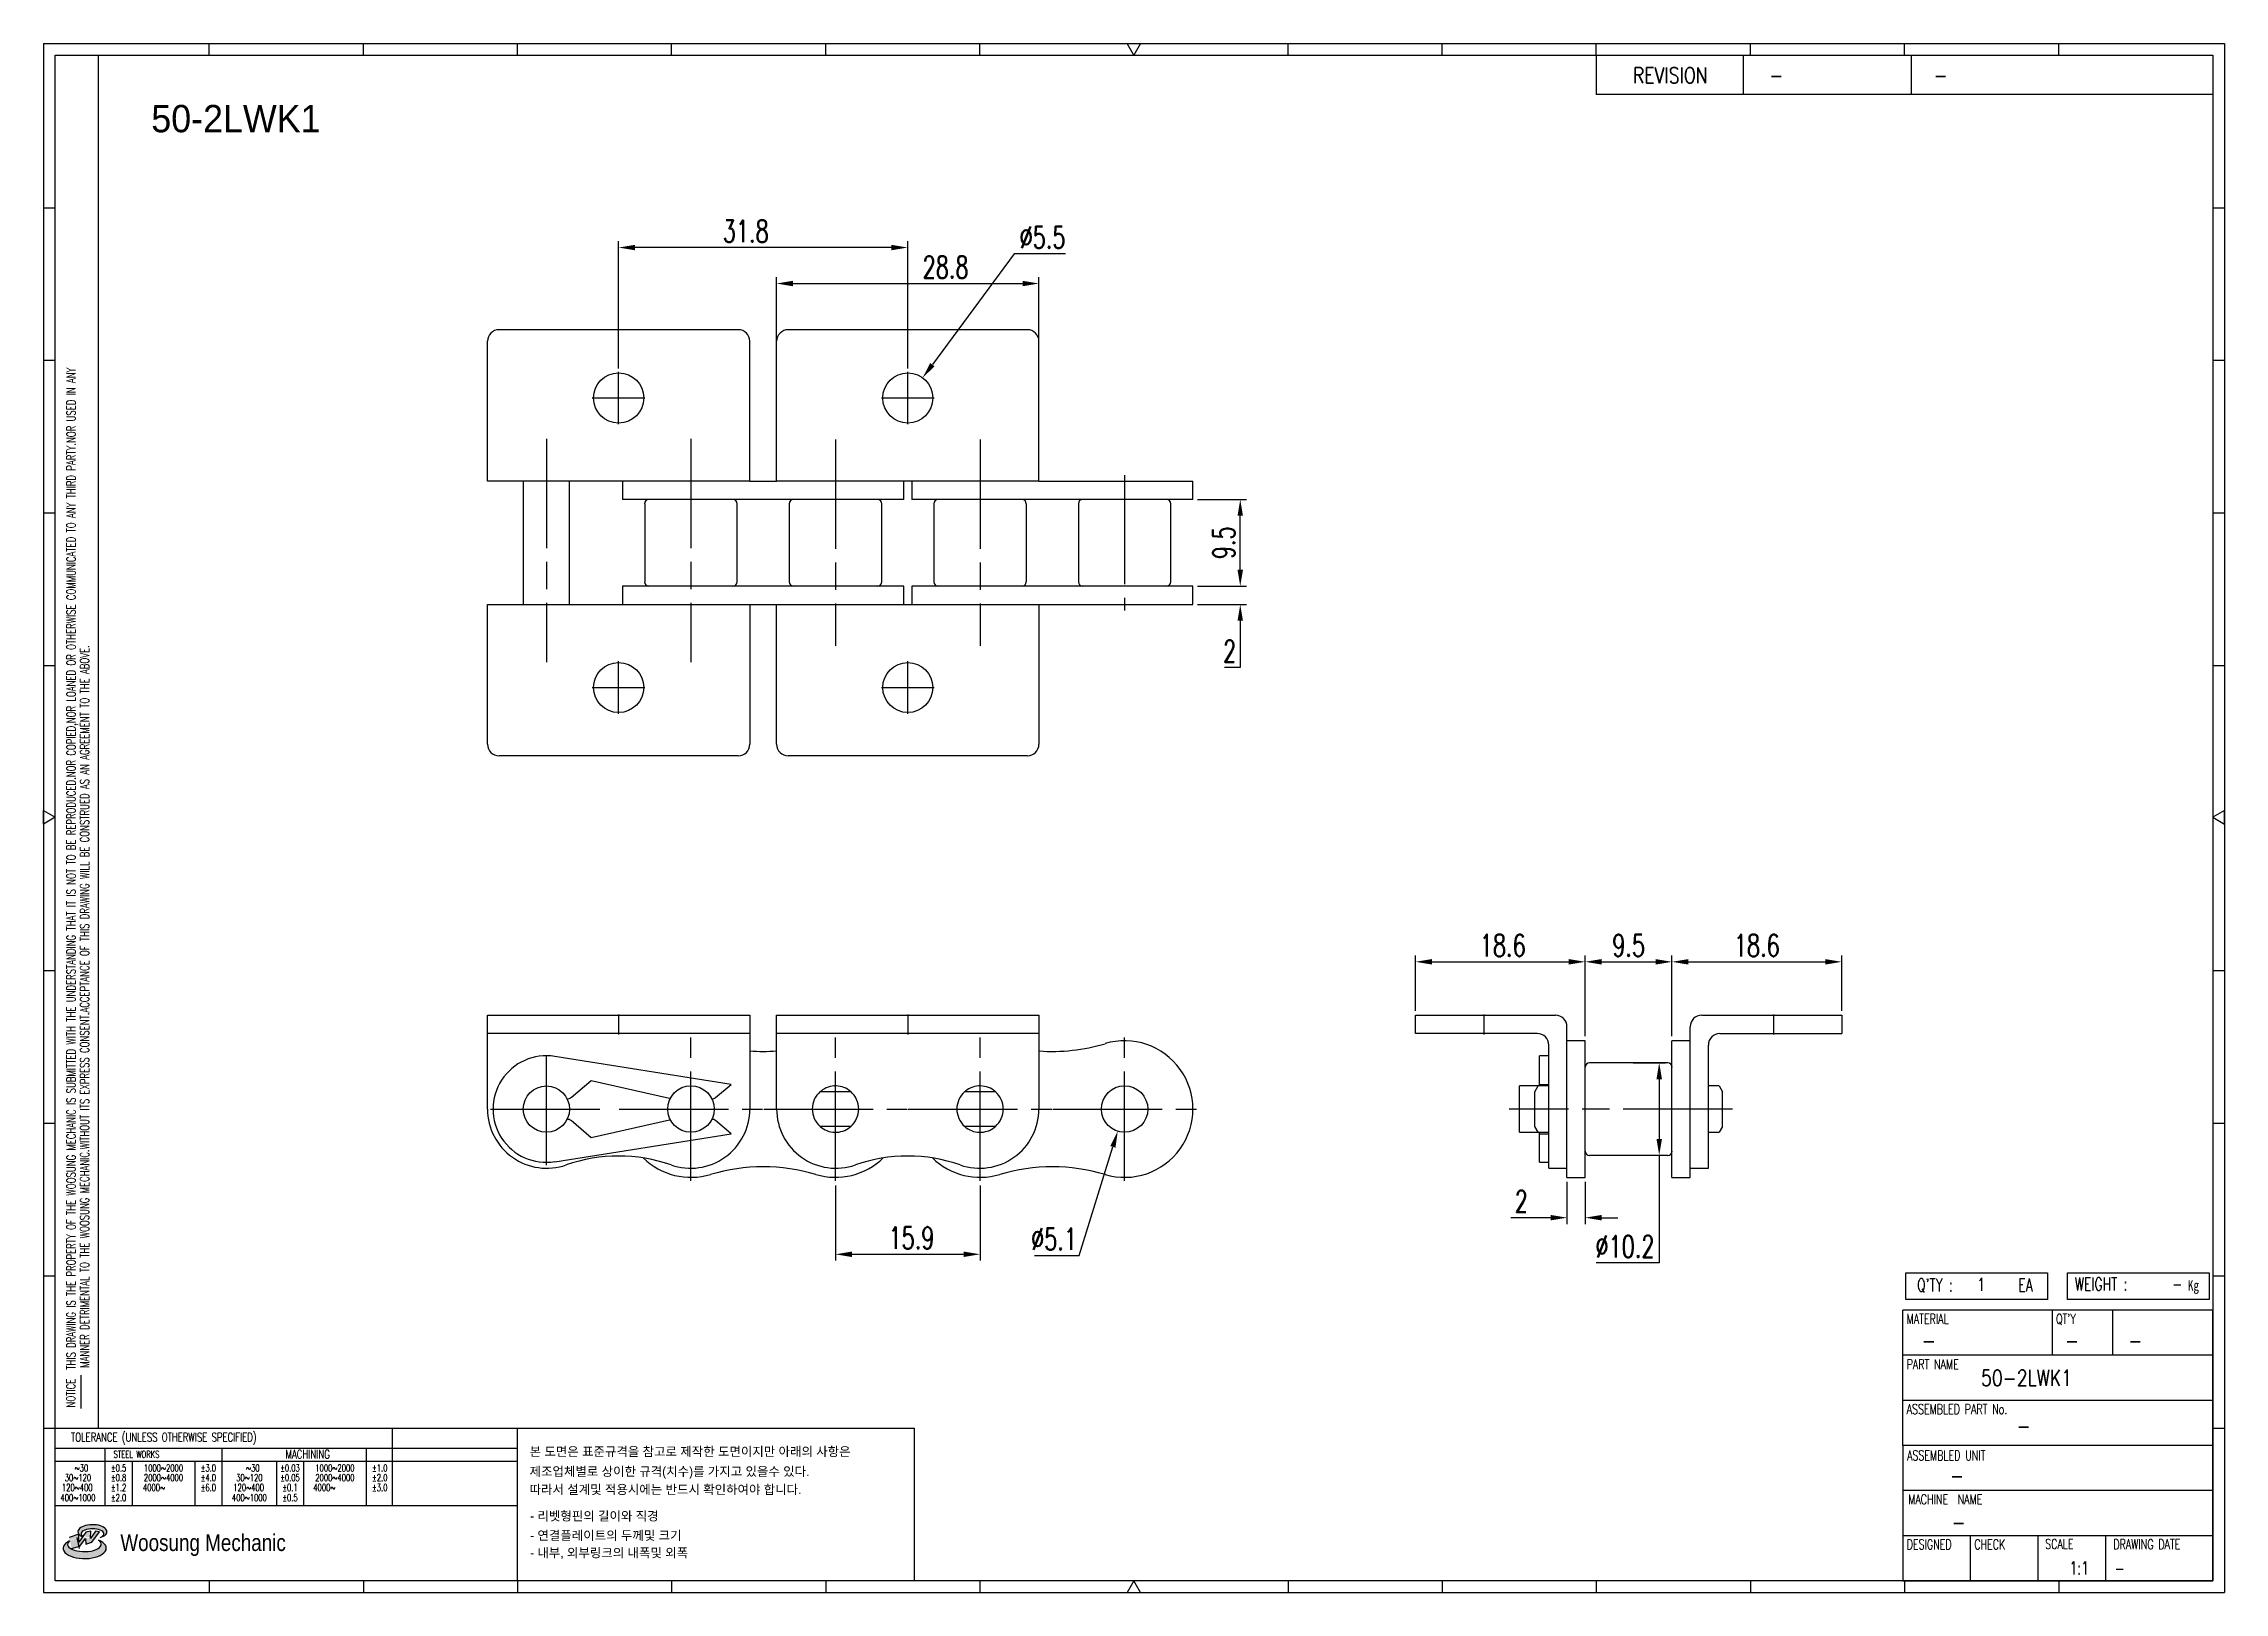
# Model space of a CAD drawing. Header units: millimetres. Extents: x 560 to 800, y 59 to 229.
import ezdxf
from ezdxf.enums import TextEntityAlignment as Align

# ---------------------------------------------------------------- set-up
doc = ezdxf.new("R2010")
doc.units = ezdxf.units.MM
doc.linetypes.add('AM_ISO08W050', pattern=[18, 12, -1.5, 3, -1.5])
doc.layers.get('Defpoints').update_dxf_attribs({"color": 80})
doc.layers.add('CL1', color=140, linetype='AM_ISO08W050', lineweight=25)
for name, color, linetype in [('S-DIM', 7, 'Continuous'), ('TITLE', 7, 'Continuous'), ('도면레이아웃', 7, 'Continuous')]:
    doc.layers.add(name, color=color, linetype=linetype)
doc.styles.add('HAN', font='ROMANS.shx', dxfattribs={"width": 0.7, "bigfont": 'whgtxt.shx'})
doc.styles.add('HKD_ST2', font='romans.shx', dxfattribs={"width": 0.7, "height": 4, "bigfont": '@extfont2.shx'})
doc.styles.add('HSG', font='SIMPLEX.shx', dxfattribs={"width": 0.7, "bigfont": 'HSG.shx'})
doc.styles.add('MtXpl_', font='Gulim.ttf')
doc.styles.add('SLDTEXTSTYLE4', font='arial.ttf', dxfattribs={"width": 0.8})
doc.dimstyles.new('AP1', dxfattribs={"dimtxt": 2.4, "dimasz": 1.8, "dimexe": 0.7, "dimexo": 0.5, "dimgap": 0.6, "dimtad": 1, "dimtoh": 1, "dimdec": 1, "dimrnd": 0.01, "dimzin": 9, "dimdsep": 46, "dimtxsty": 'HSG', "dimcen": 0, "dimclrd": 251, "dimclre": 251, "dimclrt": 60, "dimazin": 2, "dimtp": 1, "dimtm": 1, "dimtfac": 0.5, "dimtdec": 1, "dimtofl": 0, "dimtmove": 0, "dimatfit": 3, "dimfxl": 0, "dimtvp": 1, "dimtolj": 2, "dimlwd": -1, "dimlwe": -1, "dimarcsym": 0})

# ---------------------------------------------------------------- blocks, each defined once
blk = doc.blocks.new('MAST')
at = {"layer": '도면레이아웃'}
h = blk.add_hatch(color=10, dxfattribs=at)
h.paths.add_polyline_path([(1.544, 35.177), (1.554, 34.966), (1.779, 35.034), (2.054, 35.422), (1.908, 35.446), (1.728, 35.167), (1.741, 35.439), (1.547, 35.405), (1.292, 35.041), (1.295, 35.33), (0.943, 35.208), (1.03, 34.8), (1.336, 34.885)])
edge = h.paths.add_edge_path()
edge.add_ellipse((1.795, 35.421), major_axis=(-0.53, 0), ratio=0.487785, start_angle=122.36065, end_angle=403.39574)
edge.add_line((1.411, 35.244), (1.419, 35.261))
edge.add_ellipse((1.798, 35.344), major_axis=(-0.423, 0), ratio=0.444396, start_angle=131.58977, end_angle=386.19408, ccw=False)
edge = h.paths.add_edge_path()
edge.add_ellipse((1.512, 34.815), major_axis=(-0.793, 0), ratio=0.480113, start_angle=314.67633, end_angle=590.85213)
edge.add_ellipse((1.501, 34.958), major_axis=(-0.62, 0), ratio=0.43311, start_angle=331.7024, end_angle=574.42495, ccw=False)
at = {"color": 140}
for p, q in [((0, 90.118), (80.15, 90.118)), ((0, 90.118), (0, 33.191)), ((80.15, 90.118), (80.15, 33.191)), ((57.068, 89.693), (57.068, 88.246)), ((62.47, 89.693), (62.47, 88.246)), ((68.635, 89.693), (68.635, 88.246)), ((79.725, 88.246), (57.068, 88.246)), ((68.449, 43.961), (68.449, 44.936)), ((68.449, 44.936), (73.654, 44.936)), ((73.654, 44.936), (73.654, 43.961)), ((74.39, 43.961), (74.39, 44.936)), ((74.39, 44.936), (79.595, 44.936)), ((79.595, 44.936), (79.595, 43.961)), ((68.336, 38.59), (68.336, 43.563)), ((79.725, 43.563), (68.336, 43.563)), ((73.654, 43.961), (68.449, 43.961)), ((73.827, 43.563), (73.827, 41.905)), ((79.595, 43.961), (74.39, 43.961)), ((76.037, 43.563), (76.037, 41.905)), ((79.725, 38.59), (79.725, 43.563)), ((79.725, 41.905), (68.336, 41.905)), ((79.725, 40.248), (68.336, 40.248)), ((68.336, 38.59), (68.336, 33.616)), ((79.725, 38.59), (68.336, 38.59)), ((79.725, 33.616), (79.725, 38.59)), ((79.725, 36.932), (68.336, 36.932)), ((79.725, 35.274), (68.336, 35.274)), ((70.822, 33.616), (70.822, 35.274)), ((73.309, 33.616), (73.309, 35.274)), ((75.796, 33.616), (75.796, 35.274)), ((0, 33.191), (80.15, 33.191)), ((68.336, 33.616), (79.725, 33.616))]:
    blk.add_line(p, q, dxfattribs=at)
for p, q in [((6.089, 89.693), (6.089, 90.118)), ((11.753, 89.693), (11.753, 90.118)), ((17.418, 89.693), (17.418, 90.118)), ((23.082, 89.693), (23.082, 90.118)), ((28.746, 89.693), (28.746, 90.118)), ((34.411, 89.693), (34.411, 90.118)), ((45.739, 89.693), (45.739, 90.118)), ((51.404, 89.693), (51.404, 90.118)), ((57.068, 89.693), (57.068, 90.118)), ((62.732, 89.693), (62.732, 90.118)), ((68.397, 89.693), (68.397, 90.118)), ((74.061, 89.693), (74.061, 90.118)), ((0, 84.085), (0.425, 84.085)), ((79.725, 84.085), (80.15, 84.085)), ((0, 78.478), (0.425, 78.478)), ((79.725, 78.478), (80.15, 78.478)), ((0, 72.87), (0.425, 72.87)), ((79.725, 72.87), (80.15, 72.87)), ((0, 67.262), (0.425, 67.262)), ((79.725, 67.262), (80.15, 67.262)), ((0, 56.047), (0.425, 56.047)), ((79.725, 56.047), (80.15, 56.047)), ((0, 50.439), (0.425, 50.439)), ((79.725, 50.439), (80.15, 50.439)), ((0, 44.832), (0.425, 44.832)), ((79.725, 44.832), (80.15, 44.832)), ((1.377, 39.947), (1.377, 41.174)), ((0, 39.224), (0.425, 39.224)), ((79.725, 39.224), (80.15, 39.224)), ((6.089, 33.616), (6.089, 33.191)), ((11.753, 33.616), (11.753, 33.191)), ((17.418, 33.616), (17.418, 33.191)), ((23.082, 33.616), (23.082, 33.191)), ((28.746, 33.616), (28.746, 33.191)), ((34.411, 33.616), (34.411, 33.191)), ((45.739, 33.616), (45.739, 33.191)), ((51.404, 33.616), (51.404, 33.191)), ((57.068, 33.616), (57.068, 33.191)), ((62.732, 33.616), (62.732, 33.191)), ((68.397, 33.616), (68.397, 33.191)), ((74.061, 33.616), (74.061, 33.191))]:
    blk.add_line(p, q)
at = {"color": 2}
for p, q in [((2.017, 39.224), (2.017, 89.693)), ((0.425, 39.224), (17.418, 39.224)), ((0.425, 38.487), (17.418, 38.487)), ((2.257, 38.487), (2.257, 36.382)), ((6.557, 38.5), (6.557, 36.382)), ((11.857, 38.487), (11.857, 36.382)), ((12.816, 39.224), (12.816, 36.382)), ((17.418, 33.616), (17.418, 39.224)), ((0.425, 38.012), (17.418, 38.012)), ((3.257, 38.012), (3.257, 36.382)), ((5.557, 38.012), (5.557, 36.382)), ((8.557, 38.012), (8.557, 36.382)), ((9.557, 38.026), (9.557, 36.382)), ((0.425, 36.382), (17.418, 36.382))]:
    blk.add_line(p, q, dxfattribs=at)
for points in [[(40.075, 89.693), (39.83, 90.118), (40.32, 90.118)], [(0.425, 61.679), (0, 61.433), (0, 61.924)], [(79.725, 61.679), (80.15, 61.433), (80.15, 61.924)], [(40.075, 33.616), (39.83, 33.191), (40.32, 33.191)]]:
    blk.add_lwpolyline(points, close=True)
at = {"color": 140}
blk.add_lwpolyline([(0.425, 89.693), (79.725, 89.693), (79.725, 33.616), (0.425, 33.616)], close=True, dxfattribs=at)
at = {"layer": '도면레이아웃'}
for p, q in [((1.295, 35.33), (0.943, 35.208)), ((1.547, 35.405), (1.292, 35.041)), ((1.292, 35.041), (1.295, 35.33)), ((1.741, 35.439), (1.547, 35.405)), ((1.908, 35.446), (1.728, 35.167)), ((1.728, 35.167), (1.741, 35.439)), ((1.779, 35.034), (2.054, 35.422)), ((2.054, 35.422), (1.908, 35.446)), ((1.03, 34.8), (1.336, 34.885)), ((1.224, 35.208), (1.311, 34.8)), ((1.224, 35.208), (1.224, 35.208)), ((1.336, 34.885), (1.544, 35.177)), ((1.419, 35.261), (1.411, 35.244)), ((1.544, 35.177), (1.554, 34.966)), ((1.554, 34.966), (1.779, 35.034))]:
    blk.add_line(p, q, dxfattribs=at)
for centre, major_axis, ratio, start_param, end_param in [((1.795, 35.421), (-0.53, 0), 0.487785, 2.135596, 7.040584), ((1.798, 35.344), (-0.423, 0), 0.444396, 2.296675, 6.740358), ((1.512, 34.815), (-0.793, 0), 0.480113, 5.492138, 10.312315), ((1.501, 34.958), (-0.62, 0), 0.43311, 5.789299, 10.025607)]:
    blk.add_ellipse(centre, major_axis=major_axis, ratio=ratio, start_param=start_param, end_param=end_param, dxfattribs=at)
for s, height, style, width, p in [('REVISION', 0.5806, 'HAN', 0.8, (58.415, 88.664)), ('-', 0.581, 'HAN', 0.8, (63.426, 88.664)), ('-', 0.581, 'HAN', 0.8, (69.468, 88.664)), ("Q'TY : ", 0.4746, 'HKD_ST2', 0.7, (68.857, 44.253)), ('1', 0.475, 'HKD_ST2', 0.7, (71.071, 44.275)), ('EA', 0.4746, 'HKD_ST2', 0.7, (72.578, 44.253)), ('WEIGHT : ', 0.4746, 'HKD_ST2', 0.7, (74.65, 44.286)), ('-', 0.581, 'HAN', 0.8, (69.029, 42.157)), ('-', 0.581, 'HAN', 0.8, (74.289, 42.157)), ('-', 0.581, 'HAN', 0.8, (76.623, 42.157)), ('-', 0.581, 'HAN', 0.8, (72.515, 39.013)), ('-', 0.581, 'HAN', 0.8, (70.067, 37.189)), ('-', 0.581, 'HAN', 0.8, (70.126, 35.48)), ('1:1', 0.4746, 'HKD_ST2', 0.7, (74.458, 33.848)), ('-', 0.475, 'HKD_ST2', 0.7, (76.112, 33.837))]:
    blk.add_text(s, height=height, dxfattribs=dict(style=style, width=width)).set_placement(p)
at = {"color": 6, "style": 'HKD_ST2', "width": 0.7}
for s, p in [(' THIS DRAWING IS THE PROPERTY OF THE WOOSUNG MECHANIC IS SUBMITTED WITH THE UNDERSTANDING THAT IT IS NOT TO BE REPRODUCED.NOR COPIED,NOR LOANED OR OTHERWISE COMMUNICATED TO ANY THIRD PARTY.NOR USED IN ANY', (1.173, 41.217)), ('MANNER DETRIMENTAL TO THE WOOSUNG MECHANIC.WITHOUT ITS EXPRESS CONSENT.ACCEPTANCE OF THIS DRAWING WILL BE CONSTRUED AS AN AGREEMENT TO THE ABOVE.', (1.672, 41.447))]:
    blk.add_text(s, height=0.326266, rotation=90, dxfattribs=at).set_placement(p)
at = {"style": 'HKD_ST2', "width": 0.7}
blk.add_text('-', height=0.475, dxfattribs=at).set_placement((78.613, 44.286), align=Align.RIGHT)
at = {"color": 254, "style": 'HKD_ST2', "width": 0.7}
for s, height, p in [('MATERIAL', 0.3651, (68.474, 43.425)), ("QT'Y", 0.3651, (73.965, 43.425)), ('PART NAME', 0.3651, (68.474, 41.756)), ('ASSEMBLED PART No.', 0.36511, (68.474, 40.109)), ('ASSEMBLED UNIT', 0.36511, (68.49, 38.408)), ('MACHINE  NAME', 0.36511, (68.532, 36.794)), ('DESIGNED', 0.3651, (68.474, 35.136)), ('CHECK', 0.3651, (70.961, 35.136)), ('SCALE', 0.3651, (73.566, 35.153)), ('DRAWING DATE', 0.36511, (76.071, 35.141))]:
    blk.add_text(s, height=height, dxfattribs=at).set_placement(p, align=Align.TOP_LEFT)
at = {"style": 'HKD_ST2', "width": 0.7}
blk.add_text('NOTICE', height=0.3263, rotation=90, dxfattribs=at).set_placement((1.163, 39.988))
blk.add_text('TOLERANCE (UNLESS OTHERWISE SPECIFIED)', height=0.32627, dxfattribs=at).set_placement((4.417, 38.896), align=Align.MIDDLE_CENTER)
at = {"color": 4, "style": 'HKD_ST2', "width": 0.7}
for s, height, p in [('%%12630', 0.261, (1.389, 37.762)), ('1000%%1262000', 0.26101, (4.407, 37.762)), ('%%12630', 0.261, (7.689, 37.762)), ('1000%%1262000', 0.26101, (10.707, 37.762)), ('120%%126400', 0.26101, (1.237, 37.045)), ('30%%126120', 0.261, (1.263, 37.411)), ('4000%%126', 0.261, (4.061, 37.045)), ('2000%%1264000', 0.26101, (4.407, 37.411)), ('120%%126400', 0.26101, (7.537, 37.045)), ('30%%126120', 0.261, (7.563, 37.411)), ('4000%%126', 0.261, (10.321, 37.045)), ('2000%%1264000', 0.26101, (10.707, 37.411)), ('400%%1261000', 0.26101, (1.263, 36.67)), ('400%%1261000', 0.26101, (7.563, 36.67))]:
    blk.add_text(s, height=height, dxfattribs=at).set_placement(p, align=Align.MIDDLE_CENTER)
for s, height, p in [('%%P0.5', 0.261, (2.757, 37.762)), ('STEEL WORKS', 0.26101, (3.416, 38.268)), ('%%P3.0', 0.261, (6.057, 37.762)), ('%%P0.03', 0.261, (9.057, 37.762)), ('MACHINING', 0.3263, (9.707, 38.27)), ('%%P1.0', 0.261, (12.357, 37.762)), ('%%P0.8', 0.261, (2.757, 37.411)), ('%%P1.2', 0.261, (2.757, 37.045)), ('%%P4.0', 0.261, (6.057, 37.411)), ('%%P6.0', 0.261, (6.057, 37.045)), ('%%P0.05', 0.261, (9.057, 37.411)), ('%%P0.1', 0.261, (9.057, 37.045)), ('%%P2.0', 0.261, (12.357, 37.411)), ('%%P3.0', 0.261, (12.357, 37.045)), ('%%P2.0', 0.261, (2.757, 36.67)), ('%%P0.5', 0.261, (9.057, 36.67))]:
    blk.add_text(s, height=height, dxfattribs=at).set_placement(p, align=Align.MIDDLE)
at = {"color": 1, "style": 'SLDTEXTSTYLE4', "width": 0.8}
blk.add_text('Woosung Mechanic', height=0.61957, dxfattribs=at).set_placement((2.822, 34.711))
at = {"layer": 'TITLE', "width": 0.8}
blk.add_text('Kg', height=0.3789, dxfattribs=at).set_placement((78.807, 44.286))
blk = doc.blocks.new('*D2')
at = {"layer": 'Defpoints', "color": 0, "transparency": 16777216}
for p in [(686.5, 169.26), (691.7, 169.26), (686.5, 167.26)]:
    blk.add_point(p, dxfattribs=at)
at = {"layer": 'S-DIM', "color": 251, "linetype": 'ByBlock', "transparency": 16777216}
for p, q in [((691.7, 171.06), (691.7, 172.86)), ((687, 169.26), (692.4, 169.26)), ((687, 167.26), (692.4, 167.26)), ((691.7, 165.46), (691.7, 160.33)), ((691.7, 160.33), (689.98, 160.33))]:
    blk.add_line(p, q, dxfattribs=at)
at = {"layer": 'S-DIM', "color": 251, "transparency": 16777216}
for points in [[(691.4, 171.06), (692, 171.06), (691.7, 169.26)], [(691.4, 165.46), (692, 165.46), (691.7, 167.26)]]:
    blk.add_solid(points, dxfattribs=at)
at = {"layer": 'S-DIM', "color": 60, "transparency": 16777216, "insert": (690.54, 162.13), "char_height": 2.4, "attachment_point": 5, "style": 'HSG'}
blk.add_mtext('\\A2;2', dxfattribs=at)
blk = doc.blocks.new('*D3')
at = {"layer": 'Defpoints', "color": 0, "transparency": 16777216}
for p in [(686.5, 178.79), (691.7, 178.79), (686.5, 169.26)]:
    blk.add_point(p, dxfattribs=at)
at = {"layer": 'S-DIM', "color": 251, "linetype": 'ByBlock', "transparency": 16777216}
for p, q in [((687, 178.79), (692.4, 178.79)), ((691.7, 171.06), (691.7, 176.99)), ((687, 169.26), (692.4, 169.26))]:
    blk.add_line(p, q, dxfattribs=at)
at = {"layer": 'S-DIM', "color": 251, "transparency": 16777216}
for points in [[(691.4, 176.99), (692, 176.99), (691.7, 178.79)], [(691.4, 171.06), (692, 171.06), (691.7, 169.26)]]:
    blk.add_solid(points, dxfattribs=at)
at = {"layer": 'S-DIM', "color": 60, "transparency": 16777216, "insert": (689.9, 174.03), "char_height": 2.4, "attachment_point": 5, "rotation": 90, "style": 'HSG'}
blk.add_mtext('\\A2;9.5', dxfattribs=at)
blk = doc.blocks.new('*D4')
at = {"layer": 'Defpoints', "color": 0, "transparency": 16777216}
for p in [(623.44, 206.45), (623.44, 192.68), (655.19, 192.68)]:
    blk.add_point(p, dxfattribs=at)
at = {"layer": 'S-DIM', "color": 251, "linetype": 'ByBlock', "transparency": 16777216}
for p, q in [((623.44, 193.18), (623.44, 207.15)), ((653.39, 206.45), (625.24, 206.45)), ((655.19, 193.18), (655.19, 207.15))]:
    blk.add_line(p, q, dxfattribs=at)
at = {"layer": 'S-DIM', "color": 251, "transparency": 16777216}
for points in [[(625.24, 206.75), (625.24, 206.15), (623.44, 206.45)], [(653.39, 206.75), (653.39, 206.15), (655.19, 206.45)]]:
    blk.add_solid(points, dxfattribs=at)
at = {"layer": 'S-DIM', "color": 60, "transparency": 16777216, "insert": (637.4, 208.25), "char_height": 2.4, "attachment_point": 5, "style": 'HSG'}
blk.add_mtext('\\A2;31.8', dxfattribs=at)
blk = doc.blocks.new('*D5')
at = {"layer": 'Defpoints', "color": 0, "transparency": 16777216}
for p in [(669.59, 202.5), (640.79, 195.21), (669.59, 195.21)]:
    blk.add_point(p, dxfattribs=at)
at = {"layer": 'S-DIM', "color": 251, "linetype": 'ByBlock', "transparency": 16777216}
for p, q in [((640.79, 195.71), (640.79, 203.2)), ((642.59, 202.5), (667.79, 202.5)), ((669.59, 195.71), (669.59, 203.2))]:
    blk.add_line(p, q, dxfattribs=at)
at = {"layer": 'S-DIM', "color": 251, "transparency": 16777216}
for points in [[(642.59, 202.8), (642.59, 202.2), (640.79, 202.5)], [(667.79, 202.8), (667.79, 202.2), (669.59, 202.5)]]:
    blk.add_solid(points, dxfattribs=at)
at = {"layer": 'S-DIM', "color": 60, "transparency": 16777216, "insert": (659.34, 204.3), "char_height": 2.4, "attachment_point": 5, "style": 'HSG'}
blk.add_mtext('\\A2;28.8', dxfattribs=at)
blk = doc.blocks.new('*D6')
at = {"layer": 'Defpoints', "color": 0, "transparency": 16777216}
for p in [(656.82, 192.14), (653.56, 187.72)]:
    blk.add_point(p, dxfattribs=at)
at = {"layer": 'S-DIM', "color": 251, "linetype": 'ByBlock', "transparency": 16777216}
for p, q in [((666.87, 205.77), (657.89, 193.59)), ((672.51, 205.77), (666.87, 205.77))]:
    blk.add_line(p, q, dxfattribs=at)
at = {"layer": 'S-DIM', "color": 251, "transparency": 16777216}
blk.add_solid([(657.65, 193.77), (658.13, 193.41), (656.82, 192.14)], dxfattribs=at)
at = {"layer": 'S-DIM', "color": 60, "transparency": 16777216, "insert": (669.99, 207.57), "char_height": 2.4, "attachment_point": 5, "style": 'HSG'}
blk.add_mtext('\\A2;∅5.5', dxfattribs=at)
blk = doc.blocks.new('*D7')
at = {"layer": 'Defpoints', "color": 0, "transparency": 16777216}
for p in [(647.25, 103.96), (663.13, 103.96), (663.13, 95.89)]:
    blk.add_point(p, dxfattribs=at)
at = {"layer": 'S-DIM', "color": 251, "linetype": 'ByBlock', "transparency": 16777216}
for p, q in [((647.25, 103.46), (647.25, 95.19)), ((663.13, 103.46), (663.13, 95.19)), ((649.05, 95.89), (661.33, 95.89))]:
    blk.add_line(p, q, dxfattribs=at)
at = {"layer": 'S-DIM', "color": 251, "transparency": 16777216}
for points in [[(649.05, 96.19), (649.05, 95.59), (647.25, 95.89)], [(661.33, 96.19), (661.33, 95.59), (663.13, 95.89)]]:
    blk.add_solid(points, dxfattribs=at)
at = {"layer": 'S-DIM', "color": 60, "transparency": 16777216, "insert": (655.6, 97.69), "char_height": 2.4, "attachment_point": 5, "style": 'HSG'}
blk.add_mtext('\\A2;15.9', dxfattribs=at)
blk = doc.blocks.new('*D8')
at = {"layer": 'Defpoints', "color": 0, "transparency": 16777216}
for p in [(679.76, 114.27), (678.25, 109.41)]:
    blk.add_point(p, dxfattribs=at)
at = {"layer": 'S-DIM', "color": 251, "linetype": 'ByBlock', "transparency": 16777216}
for p, q in [((674.01, 95.77), (677.71, 107.69)), ((669.09, 95.77), (674.01, 95.77))]:
    blk.add_line(p, q, dxfattribs=at)
at = {"layer": 'S-DIM', "color": 251, "transparency": 16777216}
blk.add_solid([(677.43, 107.78), (678, 107.6), (678.25, 109.41)], dxfattribs=at)
at = {"layer": 'S-DIM', "color": 60, "transparency": 16777216, "insert": (671.25, 97.57), "char_height": 2.4, "attachment_point": 5, "style": 'HSG'}
blk.add_mtext('\\A2;∅5.1', dxfattribs=at)
blk = doc.blocks.new('*D9')
at = {"layer": 'Defpoints', "color": 0, "transparency": 16777216}
for p in [(729.58, 128.01), (710.95, 122.14), (729.58, 119.34)]:
    blk.add_point(p, dxfattribs=at)
at = {"layer": 'S-DIM', "color": 251, "linetype": 'ByBlock', "transparency": 16777216}
for p, q in [((710.95, 122.64), (710.95, 128.71)), ((712.75, 128.01), (727.78, 128.01)), ((729.58, 119.84), (729.58, 128.71))]:
    blk.add_line(p, q, dxfattribs=at)
at = {"layer": 'S-DIM', "color": 251, "transparency": 16777216}
for points in [[(712.75, 128.31), (712.75, 127.71), (710.95, 128.01)], [(727.78, 128.31), (727.78, 127.71), (729.58, 128.01)]]:
    blk.add_solid(points, dxfattribs=at)
at = {"layer": 'S-DIM', "color": 60, "transparency": 16777216, "insert": (720.52, 129.81), "char_height": 2.4, "attachment_point": 5, "style": 'HSG'}
blk.add_mtext('\\A2;18.6', dxfattribs=at)
blk = doc.blocks.new('*D10')
at = {"layer": 'Defpoints', "color": 0, "transparency": 16777216}
for p in [(739.11, 128.01), (729.58, 119.34), (739.11, 119.34)]:
    blk.add_point(p, dxfattribs=at)
at = {"layer": 'S-DIM', "color": 251, "linetype": 'ByBlock', "transparency": 16777216}
for p, q in [((729.58, 119.84), (729.58, 128.71)), ((731.38, 128.01), (737.31, 128.01)), ((739.11, 119.84), (739.11, 128.71))]:
    blk.add_line(p, q, dxfattribs=at)
at = {"layer": 'S-DIM', "color": 251, "transparency": 16777216}
for points in [[(731.38, 128.31), (731.38, 127.71), (729.58, 128.01)], [(737.31, 128.31), (737.31, 127.71), (739.11, 128.01)]]:
    blk.add_solid(points, dxfattribs=at)
at = {"layer": 'S-DIM', "color": 60, "transparency": 16777216, "insert": (734.35, 129.81), "char_height": 2.4, "attachment_point": 5, "style": 'HSG'}
blk.add_mtext('\\A2;9.5', dxfattribs=at)
blk = doc.blocks.new('*D11')
at = {"layer": 'Defpoints', "color": 0, "transparency": 16777216}
for p in [(757.75, 128.01), (757.75, 122.14), (739.11, 119.34)]:
    blk.add_point(p, dxfattribs=at)
at = {"layer": 'S-DIM', "color": 251, "linetype": 'ByBlock', "transparency": 16777216}
for p, q in [((739.11, 119.84), (739.11, 128.71)), ((740.91, 128.01), (755.95, 128.01)), ((757.75, 122.64), (757.75, 128.71))]:
    blk.add_line(p, q, dxfattribs=at)
at = {"layer": 'S-DIM', "color": 251, "transparency": 16777216}
for points in [[(740.91, 128.31), (740.91, 127.71), (739.11, 128.01)], [(755.95, 128.31), (755.95, 127.71), (757.75, 128.01)]]:
    blk.add_solid(points, dxfattribs=at)
at = {"layer": 'S-DIM', "color": 60, "transparency": 16777216, "insert": (748.43, 129.81), "char_height": 2.4, "attachment_point": 5, "style": 'HSG'}
blk.add_mtext('\\A2;18.6', dxfattribs=at)
blk = doc.blocks.new('*D12')
at = {"layer": 'Defpoints', "color": 0, "transparency": 16777216}
for p in [(727.58, 104.34), (729.58, 104.34), (729.58, 99.91)]:
    blk.add_point(p, dxfattribs=at)
at = {"layer": 'S-DIM', "color": 251, "linetype": 'ByBlock', "transparency": 16777216}
for p, q in [((727.58, 103.84), (727.58, 99.21)), ((729.58, 103.84), (729.58, 99.21)), ((725.78, 99.91), (721.41, 99.91)), ((731.38, 99.91), (733.18, 99.91))]:
    blk.add_line(p, q, dxfattribs=at)
at = {"layer": 'S-DIM', "color": 251, "transparency": 16777216}
for points in [[(725.78, 100.21), (725.78, 99.61), (727.58, 99.91)], [(731.38, 100.21), (731.38, 99.61), (729.58, 99.91)]]:
    blk.add_solid(points, dxfattribs=at)
at = {"layer": 'S-DIM', "color": 60, "transparency": 16777216, "insert": (722.57, 101.71), "char_height": 2.4, "attachment_point": 5, "style": 'HSG'}
blk.add_mtext('\\A2;2', dxfattribs=at)
blk = doc.blocks.new('*D13')
at = {"layer": 'Defpoints', "color": 0, "transparency": 16777216}
for p in [(734.35, 116.92), (734.35, 106.76), (737.71, 106.76)]:
    blk.add_point(p, dxfattribs=at)
at = {"layer": 'S-DIM', "color": 251, "linetype": 'ByBlock', "transparency": 16777216}
for p, q in [((734.85, 116.92), (738.41, 116.92)), ((737.71, 115.12), (737.71, 108.56)), ((734.85, 106.76), (738.41, 106.76)), ((737.71, 106.76), (737.71, 94.95)), ((737.71, 94.95), (730.79, 94.95))]:
    blk.add_line(p, q, dxfattribs=at)
at = {"layer": 'S-DIM', "color": 251, "transparency": 16777216}
for points in [[(737.41, 115.12), (738.01, 115.12), (737.71, 116.92)], [(737.41, 108.56), (738.01, 108.56), (737.71, 106.76)]]:
    blk.add_solid(points, dxfattribs=at)
at = {"layer": 'S-DIM', "color": 60, "transparency": 16777216, "insert": (733.95, 96.75), "char_height": 2.4, "attachment_point": 5, "style": 'HSG'}
blk.add_mtext('\\A2;%%c10.2', dxfattribs=at)

msp = doc.modelspace()

# ---------------------------------------------------------------- linework, layer by layer
for p, q in [((636.57, 197.43), (610.31, 197.43)), ((668.32, 197.43), (642.06, 197.43)), ((609.04, 180.79), (609.04, 196.16)), ((637.84, 180.79), (637.84, 196.16)), ((640.79, 180.79), (640.79, 196.16)), ((669.59, 180.79), (669.59, 196.16)), ((637.84, 180.79), (609.04, 180.79)), ((612.96, 180.79), (612.96, 167.26)), ((618.05, 167.26), (618.05, 180.79)), ((623.88, 180.79), (623.88, 178.79)), ((637.84, 180.79), (640.79, 180.79)), ((669.59, 180.79), (640.79, 180.79)), ((654.75, 178.79), (654.75, 180.79)), ((655.63, 180.79), (655.63, 178.79)), ((669.59, 180.79), (686.5, 180.79)), ((686.5, 178.79), (686.5, 180.79)), ((654.75, 178.79), (623.88, 178.79)), ((626.3, 178.32), (626.3, 169.74)), ((636.46, 169.74), (636.46, 178.32)), ((642.17, 178.32), (642.17, 169.74)), ((652.33, 169.74), (652.33, 178.32)), ((686.5, 178.79), (655.63, 178.79)), ((658.05, 178.32), (658.05, 169.74)), ((668.21, 169.74), (668.21, 178.32)), ((673.92, 178.32), (673.92, 169.74)), ((684.08, 169.74), (684.08, 178.32)), ((654.75, 169.26), (623.88, 169.26)), ((623.88, 169.26), (623.88, 167.26)), ((654.75, 167.26), (654.75, 169.26)), ((686.5, 169.26), (655.63, 169.26)), ((655.63, 169.26), (655.63, 167.26)), ((686.5, 167.26), (686.5, 169.26)), ((609.04, 151.9), (609.04, 167.26)), ((609.04, 167.26), (637.84, 167.26)), ((637.84, 167.26), (640.79, 167.26)), ((637.84, 167.26), (637.84, 151.9)), ((640.79, 151.9), (640.79, 167.26)), ((640.79, 167.26), (669.59, 167.26)), ((669.59, 167.26), (686.5, 167.26)), ((669.59, 167.26), (669.59, 151.9)), ((636.57, 150.63), (610.31, 150.63)), ((668.32, 150.63), (642.06, 150.63)), ((609.04, 122.14), (637.84, 122.14)), ((609.04, 111.84), (609.04, 122.14)), ((637.84, 122.14), (637.84, 111.84)), ((640.79, 122.14), (669.59, 122.14)), ((640.79, 111.84), (640.79, 122.14)), ((669.59, 122.14), (669.59, 111.84)), ((710.95, 122.14), (726.31, 122.14)), ((710.95, 120.14), (710.95, 122.14)), ((742.38, 122.14), (757.75, 122.14)), ((757.75, 122.14), (757.75, 120.14)), ((637.84, 120.14), (609.04, 120.14)), ((669.59, 120.14), (640.79, 120.14)), ((724.31, 120.14), (710.95, 120.14)), ((727.58, 119.34), (727.58, 120.87)), ((741.11, 119.34), (741.11, 120.87)), ((744.38, 120.14), (757.75, 120.14)), ((635.8, 114.54), (616.42, 117.61)), ((725.58, 117.69), (724.58, 117.69)), ((724.58, 114.38), (724.58, 117.69)), ((725.58, 105.34), (725.58, 118.87)), ((729.58, 119.34), (727.58, 119.34)), ((727.58, 104.34), (727.58, 119.34)), ((729.58, 104.34), (729.58, 119.34)), ((741.11, 119.34), (739.11, 119.34)), ((739.11, 104.34), (739.11, 119.34)), ((741.11, 104.34), (741.11, 119.34)), ((743.11, 105.34), (743.11, 118.87)), ((618.21, 113.1), (620.44, 114.98)), ((620.44, 114.98), (629.01, 113.05)), ((738.64, 116.92), (730.06, 116.92)), ((634.08, 113.1), (635.8, 114.54)), ((645.67, 113.82), (645.57, 113.74)), ((648.94, 113.74), (645.57, 113.74)), ((645.84, 113.96), (645.67, 113.82)), ((646.03, 114.07), (645.84, 113.96)), ((646.23, 114.17), (646.03, 114.07)), ((646.44, 114.25), (646.23, 114.17)), ((646.65, 114.31), (646.44, 114.25)), ((646.87, 114.35), (646.65, 114.31)), ((647.09, 114.38), (646.87, 114.35)), ((647.32, 114.38), (647.09, 114.38)), ((647.54, 114.36), (647.32, 114.38)), ((647.76, 114.33), (647.54, 114.36)), ((647.97, 114.28), (647.76, 114.33)), ((648.18, 114.21), (647.97, 114.28)), ((648.38, 114.12), (648.18, 114.21)), ((648.58, 114.01), (648.38, 114.12)), ((648.76, 113.88), (648.58, 114.01)), ((648.94, 113.74), (648.76, 113.88)), ((661.54, 113.82), (661.44, 113.74)), ((664.81, 113.74), (661.44, 113.74)), ((661.72, 113.96), (661.54, 113.82)), ((661.91, 114.07), (661.72, 113.96)), ((662.11, 114.17), (661.91, 114.07)), ((662.32, 114.25), (662.11, 114.17)), ((662.53, 114.31), (662.32, 114.25)), ((662.75, 114.35), (662.53, 114.31)), ((662.97, 114.38), (662.75, 114.35)), ((663.19, 114.38), (662.97, 114.38)), ((663.41, 114.36), (663.19, 114.38)), ((663.63, 114.33), (663.41, 114.36)), ((663.85, 114.28), (663.63, 114.33)), ((664.06, 114.21), (663.85, 114.28)), ((664.26, 114.12), (664.06, 114.21)), ((664.45, 114.01), (664.26, 114.12)), ((664.64, 113.88), (664.45, 114.01)), ((664.81, 113.74), (664.64, 113.88)), ((722.35, 109.29), (722.35, 114.38)), ((724.42, 114.38), (722.35, 114.38)), ((724.05, 113.74), (724.42, 114.38)), ((724.05, 109.93), (724.05, 113.74)), ((725.58, 114.38), (724.42, 114.38)), ((724.58, 114.54), (725.58, 114.54)), ((744.28, 114.38), (743.11, 114.38)), ((744.28, 114.38), (744.65, 113.74)), ((744.65, 109.93), (744.65, 113.74)), ((620.44, 108.69), (618.21, 110.57)), ((629.01, 110.62), (620.44, 108.69)), ((635.8, 109.13), (634.08, 110.57)), ((616.42, 106.06), (635.8, 109.13)), ((645.57, 109.93), (645.74, 109.79)), ((648.94, 109.93), (645.57, 109.93)), ((645.74, 109.79), (645.93, 109.66)), ((645.93, 109.66), (646.12, 109.56)), ((646.12, 109.56), (646.32, 109.47)), ((646.32, 109.47), (646.53, 109.39)), ((646.53, 109.39), (646.75, 109.34)), ((646.75, 109.34), (646.97, 109.31)), ((646.97, 109.31), (647.19, 109.29)), ((647.19, 109.29), (647.41, 109.3)), ((647.41, 109.3), (647.63, 109.32)), ((647.63, 109.32), (647.85, 109.36)), ((647.85, 109.36), (648.06, 109.42)), ((648.06, 109.42), (648.27, 109.5)), ((648.27, 109.5), (648.47, 109.6)), ((648.47, 109.6), (648.66, 109.72)), ((648.66, 109.72), (648.84, 109.85)), ((648.84, 109.85), (648.94, 109.93)), ((661.44, 109.93), (661.62, 109.79)), ((664.81, 109.93), (661.44, 109.93)), ((661.62, 109.79), (661.8, 109.66)), ((661.8, 109.66), (662, 109.56)), ((662, 109.56), (662.2, 109.47)), ((662.2, 109.47), (662.41, 109.39)), ((662.41, 109.39), (662.62, 109.34)), ((662.62, 109.34), (662.84, 109.31)), ((662.84, 109.31), (663.07, 109.29)), ((663.07, 109.29), (663.29, 109.3)), ((663.29, 109.3), (663.51, 109.32)), ((663.51, 109.32), (663.73, 109.36)), ((663.73, 109.36), (663.94, 109.42)), ((663.94, 109.42), (664.15, 109.5)), ((664.15, 109.5), (664.35, 109.6)), ((664.35, 109.6), (664.54, 109.72)), ((664.54, 109.72), (664.72, 109.85)), ((664.72, 109.85), (664.81, 109.93)), ((722.35, 109.29), (724.42, 109.29)), ((724.42, 109.29), (724.05, 109.93)), ((724.42, 109.29), (725.58, 109.29)), ((724.58, 105.99), (724.58, 109.29)), ((724.58, 109.13), (725.58, 109.13)), ((743.11, 109.29), (744.28, 109.29)), ((744.65, 109.93), (744.28, 109.29)), ((724.58, 105.99), (725.58, 105.99)), ((730.06, 106.76), (738.64, 106.76)), ((725.58, 105.34), (727.58, 105.34)), ((727.58, 104.34), (729.58, 104.34)), ((739.11, 104.34), (741.11, 104.34)), ((741.11, 105.34), (743.11, 105.34))]:
    msp.add_line(p, q)
at = {"color": 140}
msp.add_lwpolyline([(612.34, 76.78), (655.9, 76.78), (655.9, 60.03), (612.34, 60.03)], close=True, dxfattribs=at)
for centre, radius in [((623.44, 189.93), 2.75), ((655.19, 189.93), 2.75), ((623.44, 158.13), 2.75), ((655.19, 158.13), 2.75), ((615.5, 111.84), 2.54), ((631.38, 111.84), 2.55), ((679, 111.84), 2.55)]:
    msp.add_circle(centre, radius)
for centre, radius, start, end in [((610.31, 196.16), 1.27, 90, 180), ((636.57, 196.16), 1.27, 0, 90), ((642.06, 196.16), 1.27, 90, 180), ((668.32, 196.16), 1.27, 0, 90), ((626.77, 178.32), 0.476, 90, 180), ((635.98, 178.32), 0.476, 360, 90), ((642.65, 178.32), 0.477, 90, 180), ((651.86, 178.32), 0.477, 0, 90), ((658.52, 178.32), 0.476, 90, 180), ((667.73, 178.32), 0.476, 360, 90), ((674.4, 178.32), 0.477, 90, 180), ((683.61, 178.32), 0.477, 0, 90), ((626.77, 169.74), 0.476, 180, 270), ((635.98, 169.74), 0.476, 270, 0), ((642.65, 169.74), 0.477, 180, 270), ((651.86, 169.74), 0.477, 270, 360), ((658.52, 169.74), 0.476, 180, 270), ((667.73, 169.74), 0.476, 270, 0), ((674.4, 169.74), 0.477, 180, 270), ((683.61, 169.74), 0.477, 270, 360), ((610.31, 151.9), 1.27, 180, 270), ((636.57, 151.9), 1.27, 270, 0), ((642.06, 151.9), 1.27, 180, 270), ((668.32, 151.9), 1.27, 270, 0), ((726.31, 120.87), 1.27, 0, 90), ((742.38, 120.87), 1.27, 90, 180), ((724.31, 118.87), 1.27, 0, 90), ((744.38, 118.87), 1.27, 90, 180), ((615.5, 111.84), 5.85, 81, 279), ((639.32, 138.34), 20.17, 265.8058, 274.1942), ((671.07, 138.34), 20.17, 265.8058, 286.6718), ((679, 111.84), 7.5, 253.3282, 106.6718), ((730.06, 116.44), 0.477, 90, 180), ((738.64, 116.44), 0.477, 0, 90), ((617.79, 113.6), 0.65, 270.0367, 310), ((629.16, 113.68), 0.65, 257.3421, 267.8776), ((633.66, 113.6), 0.65, 270.0367, 310), ((647.25, 111.84), 2.55, 131.4096, 228.5904), ((647.25, 111.84), 2.55, 311.4096, 48.5904), ((663.13, 111.84), 2.55, 131.4096, 228.5904), ((663.13, 111.84), 2.54, 311.4096, 48.5904), ((615.54, 111.84), 6.5, 180, 289.2796), ((617.79, 110.07), 0.65, 50, 89.9633), ((629.16, 109.99), 0.65, 92.1224, 102.6579), ((631.34, 111.84), 6.5, 250.7204, 0), ((633.66, 110.07), 0.65, 50, 89.9633), ((647.29, 111.84), 6.5, 180, 289.2796), ((663.09, 111.84), 6.5, 250.7204, 0), ((623.44, 89.25), 17.43, 70.7204, 109.2796), ((631.38, 111.84), 7.5, 225.7106, 286.6718), ((639.32, 85.33), 20.17, 73.3282, 106.6718), ((647.25, 111.84), 7.5, 253.3282, 314.2894), ((655.19, 89.25), 17.43, 70.7204, 109.2796), ((663.13, 111.84), 7.5, 225.7106, 286.6718), ((671.07, 85.33), 20.17, 73.3282, 106.6718), ((730.06, 107.23), 0.477, 180, 270), ((738.64, 107.23), 0.477, 270, 0)]:
    msp.add_arc(centre, radius, start, end)
at = {"layer": 'CL1'}
for p, q in [((623.44, 187.04), (623.44, 192.82)), ((655.19, 187.04), (655.19, 192.82)), ((620.55, 189.93), (626.33, 189.93)), ((652.3, 189.93), (658.08, 189.93)), ((615.5, 185.44), (615.5, 160.91)), ((631.38, 185.44), (631.38, 160.91)), ((647.25, 185.36), (647.25, 162.7)), ((663.13, 185.36), (663.13, 162.7)), ((679, 181.47), (679, 166.59)), ((623.44, 155.24), (623.44, 161.02)), ((655.19, 155.24), (655.19, 161.02)), ((620.55, 158.13), (626.33, 158.13)), ((652.3, 158.13), (658.08, 158.13)), ((623.44, 122.24), (623.44, 120.04)), ((655.19, 122.24), (655.19, 120.04)), ((718.45, 122.24), (718.45, 120.04)), ((750.25, 122.24), (750.25, 120.04)), ((615.5, 105.69), (615.5, 117.98)), ((631.38, 103.96), (631.38, 119.71)), ((647.25, 103.96), (647.25, 119.71)), ((663.13, 103.96), (663.13, 119.71)), ((679, 103.96), (679, 119.71)), ((609.36, 111.84), (621.65, 111.84)), ((623.5, 111.84), (639.25, 111.84)), ((639.38, 111.84), (655.13, 111.84)), ((655.25, 111.84), (671, 111.84)), ((671.13, 111.84), (686.88, 111.84)), ((745.76, 111.84), (721.23, 111.84))]:
    msp.add_line(p, q, dxfattribs=at)

# ---------------------------------------------------------------- block references
at = {"color": 140, "xscale": 2.987860568001075, "yscale": 2.987860568001075, "zscale": 2.987860568001075}
msp.add_blockref('MAST', (560.29, -40.41), dxfattribs=at)

# ---------------------------------------------------------------- texts
at = {"color": 254, "style": 'MtXpl_'}
msp.add_text('50-2LWK1', height=3.007, dxfattribs=at).set_placement((572.12, 219.11))
at = {"style": 'HAN', "width": 0.8}
msp.add_text('50-2LWK1', height=1.735, dxfattribs=at).set_placement((773.05, 81.45))
at = {"color": 140, "style": 'MtXpl_'}
for s, p in [('본 도면은 표준규격을 참고로 제작한 도면이지만 아래의 사항은', (613.66, 73.73)), ('제조업체별로 상이한 규격(치수)를 가지고 있을수 있다.', (613.66, 71.55)), ('따라서 설계및 적용시에는 반드시 확인하여야 합니다.', (613.66, 69.56)), ('- 리벳형핀의 길이와 직경', (613.72, 66.65)), ('- 연결플레이트의 두께및 크기', (613.72, 64.52)), ('- 내부, 외부링크의 내폭및 외폭', (613.72, 62.61))]:
    msp.add_text(s, height=1.0023, dxfattribs=at).set_placement(p)

# ---------------------------------------------------------------- dimensions: what is measured, and where the dimension line sits
at = {"layer": 'S-DIM'}
for base, p1, p2, picture, middle in [((623.44023877, 206.44826128), (655.19023877, 192.67990089), (623.44023877, 192.67990089), '*D4', (637.40224106, 206.44826128)), ((669.59, 202.5), (640.79, 195.21), (669.59, 195.21), '*D5', (659.34, 202.5)), ((729.58, 128.01), (710.95, 122.14), (729.58, 119.34), '*D9', (720.52, 128.01)), ((663.13, 95.89), (647.25, 103.96), (663.13, 103.96), '*D7', (655.6, 95.89)), ((729.58, 99.91), (727.58, 104.34), (729.58, 104.34), '*D12', (722.57, 99.91))]:
    dim = msp.add_linear_dim(base=base, p1=p1, p2=p2, dimstyle='AP1', dxfattribs=at)
    dim.commit()
    dim.dimension.update_dxf_attribs({"geometry": picture, "text_midpoint": middle, "dimtype": 128})
for p1, p2, picture, middle in [((653.56, 187.72), (656.82, 192.14), '*D6', (669.99, 205.77)), ((679.76, 114.27), (678.25, 109.41), '*D8', (671.25, 95.77))]:
    dim = msp.add_diameter_dim_2p(p1=p1, p2=p2, dimstyle='AP1', dxfattribs=at)
    dim.commit()
    dim.dimension.update_dxf_attribs({"geometry": picture, "text_midpoint": middle, "dimtype": 131})
dim = msp.add_linear_dim(base=(691.7, 178.79), p1=(686.5, 169.26), p2=(686.5, 178.79), angle=90, dimstyle='AP1', override={"dimtmove": 1}, dxfattribs=at)
dim.commit()
dim.dimension.update_dxf_attribs({"geometry": '*D3', "text_midpoint": (689.9, 174.03)})
dim = msp.add_linear_dim(base=(691.7, 169.26), p1=(686.5, 167.26), p2=(686.5, 169.26), angle=90, dimstyle='AP1', dxfattribs=at)
dim.commit()
dim.dimension.update_dxf_attribs({"geometry": '*D2', "text_midpoint": (690.54, 160.33), "dimtype": 128})
for base, p1, p2, picture, middle in [((739.11, 128.01), (729.58, 119.34), (739.11, 119.34), '*D10', (734.35, 129.81)), ((757.75, 128.01), (739.11, 119.34), (757.75, 122.14), '*D11', (748.43, 129.81))]:
    dim = msp.add_linear_dim(base=base, p1=p1, p2=p2, dimstyle='AP1', override={"dimtmove": 1}, dxfattribs=at)
    dim.commit()
    dim.dimension.update_dxf_attribs({"geometry": picture, "text_midpoint": middle})
dim = msp.add_linear_dim(base=(737.71, 106.76), p1=(734.35, 116.92), p2=(734.35, 106.76), angle=90, text='%%c<>', dimstyle='AP1', dxfattribs=at)
dim.commit()
dim.dimension.update_dxf_attribs({"geometry": '*D13', "text_midpoint": (733.95, 94.95), "dimtype": 128})

doc.saveas('drawing.dxf')
